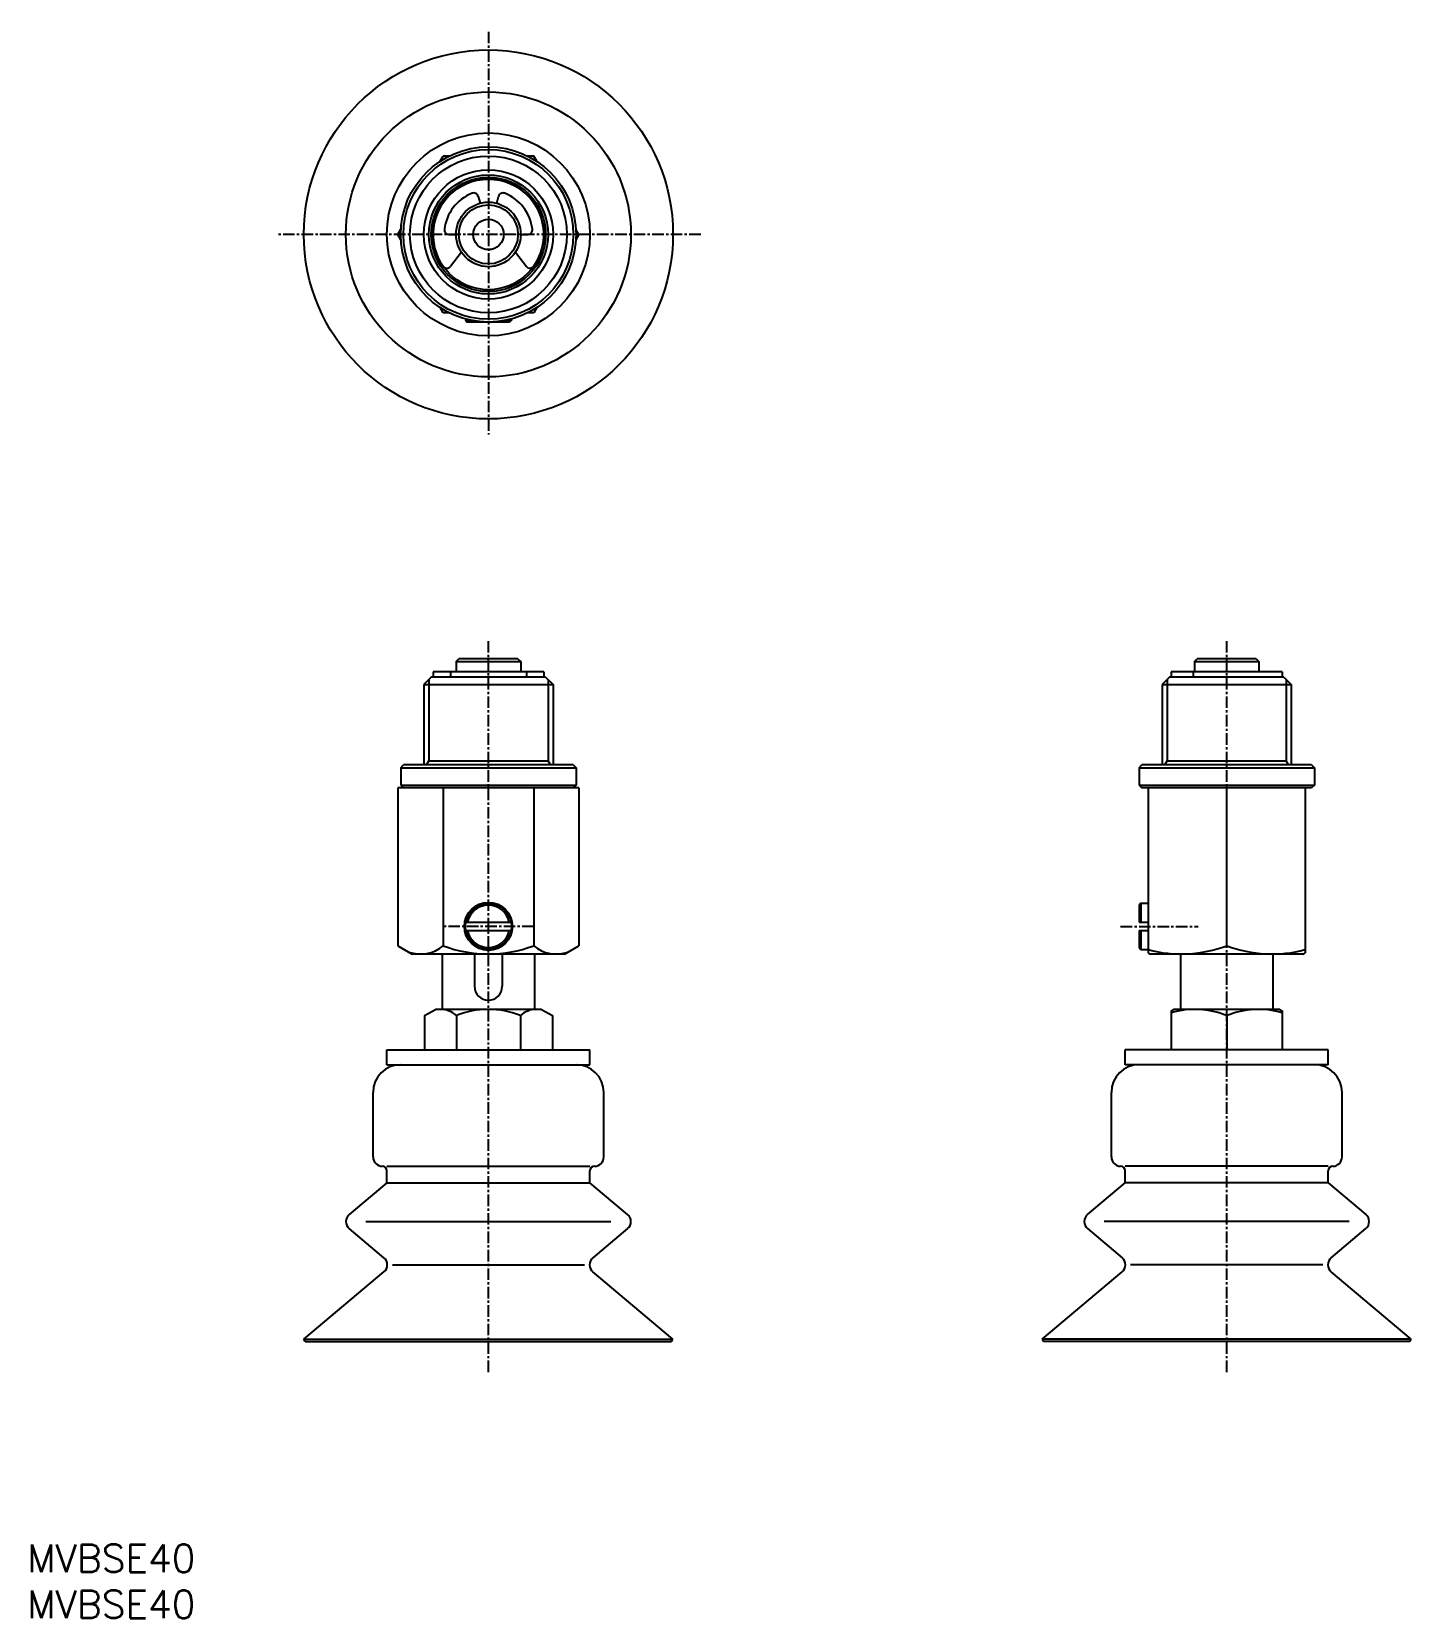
# Model space of a CAD drawing. Extents: x 1 to 150, y 0 to 172.
import ezdxf

# ---------------------------------------------------------------- set-up
doc = ezdxf.new("R2010")
doc.units = 0
doc.linetypes.add('CENTER', pattern=[2, 1.25, -0.25, 0.25, -0.25])
doc.layers.get('0').update_dxf_attribs({"linetype": 'CONTINUOUS'})
doc.layers.add('CENTER', color=1, linetype='CENTER')
doc.styles.get("Standard").update_dxf_attribs({"font": 'txt.shx'})

# ---------------------------------------------------------------- blocks, each defined once
blk = doc.blocks.new('*U6')
at = {"color": 7, "linetype": 'CONTINUOUS'}
blk.add_text('MVBSE40', height=3, dxfattribs=at).set_placement((0, 0))
blk = doc.blocks.new('*U7')
at = {"color": 7, "linetype": 'CONTINUOUS'}
blk.add_text('MVBSE40', height=3, dxfattribs=at).set_placement((0, 5))

msp = doc.modelspace()

# ---------------------------------------------------------------- linework, layer by layer
at = {"color": 7, "linetype": 'CONTINUOUS'}
for p, q in [((44.76011, 157.924237), (45.09252, 158.499993)), ((45.75734, 158.5), (45.09251, 158.5)), ((54.90749, 158.5), (54.24265, 158.5)), ((55.2399, 157.924228), (54.90749, 158.499984)), ((48.89462, 154.125299), (49.09413, 153.380736)), ((50.90587, 153.380718), (51.10538, 154.125295)), ((40.18504, 149.999991), (40.51745, 150.575747)), ((40.51746, 149.424241), (40.18505, 149.999984)), ((45.72917, 150), (46.5, 150)), ((53.5, 150), (54.27083, 150)), ((59.81496, 149.999995), (59.48254, 150.575751)), ((59.81495, 149.999993), (59.48254, 149.424237)), ((47.07408, 148.079307), (45.89124, 146.540399)), ((52.92589, 148.079321), (54.10874, 146.540401)), ((45.09252, 141.499995), (44.76012, 142.075738)), ((45.75734, 141.5), (45.09251, 141.5)), ((54.90749, 141.5), (54.24265, 141.5)), ((55.23989, 142.07576), (54.90747, 141.499991)), ((47.5, 140.834839), (47.5, 140.699997)), ((47.5, 140.699998), (47.69999, 140.500002)), ((47.5, 140.699997), (48.0609, 140.699997)), ((52.3, 140.5), (47.7, 140.5)), ((52.5, 140.699997), (51.93907, 140.699997)), ((52.50001, 140.699985), (52.30001, 140.499977)), ((52.5, 140.834839), (52.5, 140.699997)), ((46.5, 103.700005), (46.5, 102.599998)), ((46.5, 103.700005), (53.5, 103.700005)), ((46.50001, 103.699997), (46.80001, 104)), ((53.2, 104.000008), (46.8, 104.000008)), ((53.2, 104.000015), (53.5, 103.700005)), ((53.5, 103.700005), (53.5, 102.599998)), ((126.49999, 103.700005), (126.79999, 104)), ((126.5, 103.700005), (126.5, 102.599998)), ((126.5, 103.700005), (133.5, 103.700005)), ((133.2, 104.000008), (126.8, 104.000008)), ((133.2, 104.000008), (133.5, 103.700005)), ((133.5, 103.700005), (133.5, 102.599998)), ((43.80001, 102.000008), (43, 101.200005)), ((43.54149, 101.741508), (43.54149, 92.937904)), ((56.2, 102.000008), (43.8, 102.000008)), ((56, 102.599998), (43.99998, 102.599998)), ((43.99998, 102.599998), (43.99998, 102.000008)), ((45.89125, 102.599998), (45.89125, 102.000008)), ((54.10875, 102.599998), (54.10875, 102.000008)), ((56, 102.599998), (56, 102.000008)), ((56.2, 102.000008), (57.00001, 101.200005)), ((56.45851, 101.741508), (56.45851, 92.937904)), ((123.8, 102.000008), (123, 101.200005)), ((123.54149, 101.741508), (123.54149, 92.937904)), ((136.2, 102.000008), (123.8, 102.000008)), ((136, 102.599998), (123.99998, 102.599998)), ((123.99998, 102.599998), (123.99998, 102.000008)), ((126.34999, 102.599998), (126.34999, 102.000008)), ((136, 102.599998), (136, 102.000008)), ((136.19999, 102), (136.99999, 101.199989)), ((136.45851, 101.741508), (136.45851, 92.937904)), ((42.99998, 101.200005), (42.99998, 92.5)), ((43.00002, 101.200005), (57, 101.200005)), ((57, 101.200005), (57, 92.5)), ((122.99998, 101.200005), (122.99998, 92.5)), ((123.00002, 101.200005), (137, 101.200005)), ((137, 101.200005), (137, 92.5)), ((43.28868, 92.499992), (43.54151, 92.937908)), ((43.54149, 92.937912), (56.4585, 92.937912)), ((56.71132, 92.499996), (56.4585, 92.937897)), ((123.28868, 92.500008), (123.5415, 92.937912)), ((123.54149, 92.937904), (136.4585, 92.937904)), ((136.71132, 92.499992), (136.45849, 92.937897)), ((40.49998, 92.200005), (40.49998, 90.300003)), ((40.49998, 92.200005), (59.5, 92.200005)), ((40.49999, 92.200008), (40.79999, 92.500011)), ((59.2, 92.5), (40.8, 92.5)), ((59.20001, 92.500011), (59.50001, 92.200005)), ((59.5, 92.200005), (59.5, 90.300003)), ((120.49998, 92.200005), (120.49998, 90.300003)), ((120.49998, 92.200005), (139.5, 92.200005)), ((120.49999, 92.200005), (120.79998, 92.499996)), ((139.2, 92.5), (120.8, 92.5)), ((139.2, 92.499992), (139.5, 92.199989)), ((139.5, 92.200005), (139.5, 90.300003)), ((59.81496, 90), (40.18504, 90)), ((40.18504, 90), (40.18504, 72.903526)), ((40.49998, 90.300003), (59.5, 90.300003)), ((40.5, 90.299999), (40.79999, 90.000004)), ((45.09251, 90), (45.09251, 72.903526)), ((54.90749, 90), (54.90749, 72.903526)), ((59.5, 90.300011), (59.2, 90.000008)), ((59.81496, 90), (59.81496, 72.903526)), ((120.49998, 90.300003), (139.5, 90.300003)), ((120.5, 90.300003), (120.79999, 90.000008)), ((139.2, 90), (120.8, 90)), ((121.5, 90), (121.5, 72.144341)), ((130, 72.903526), (130, 90)), ((138.5, 90), (138.5, 72.144333)), ((139.49999, 90.299995), (139.2, 90.000004)), ((120.69999, 77.500008), (120.5, 77.300011)), ((120.7, 77.5), (120.7, 75.450005)), ((120.7, 77.5), (121.5, 77.5)), ((120.5, 77.300003), (120.5, 75.450005)), ((47.54083, 75.450012), (52.45917, 75.450012)), ((47.54083, 74.550003), (52.45917, 74.550003)), ((120.5, 75.450005), (121.5, 75.450005)), ((120.5, 74.550003), (120.5, 72.700005)), ((120.5, 74.550003), (121.5, 74.550003)), ((120.7, 74.550003), (120.7, 72.5)), ((40.18503, 72.90353), (41.75, 71.999996)), ((58.24998, 71.999989), (59.81494, 72.903515)), ((120.5, 72.699997), (120.69999, 72.5)), ((120.7, 72.5), (121.5, 72.5)), ((58.25, 72), (41.74998, 72)), ((44.99998, 72), (44.99998, 66)), ((48.5, 72), (48.5, 68.5)), ((51.5, 72), (51.5, 68.5)), ((55, 72), (55, 66)), ((121.50001, 72.144344), (121.75, 72.000011)), ((138.25, 72), (121.74998, 72)), ((124.99998, 72), (124.99998, 66)), ((135, 72), (135, 66)), ((138.24999, 71.999996), (138.49998, 72.144329)), ((43.07179, 65.319759), (44.25, 65.999996)), ((55.75, 66), (44.24998, 66)), ((55.74999, 66), (56.92819, 65.319763)), ((124, 65.855659), (124.25, 66)), ((124, 65.855659), (124, 61.599998)), ((135.75, 66), (124.24998, 66)), ((135.75001, 66.000011), (136.00001, 65.855671)), ((136, 65.855667), (136, 61.599998)), ((43.07179, 65.319763), (43.07179, 61.599998)), ((46.5359, 65.319763), (46.5359, 61.599998)), ((53.4641, 65.319763), (53.4641, 61.599998)), ((56.92821, 65.319763), (56.92821, 61.599998)), ((130, 65.319763), (130, 61.680237)), ((39, 60), (39, 61.599998)), ((39, 61.599998), (61, 61.599998)), ((61, 60), (61, 61.599998)), ((119, 60), (119, 61.599998)), ((141, 61.599998), (119, 61.599998)), ((141, 60), (141, 61.599998)), ((39, 60), (61, 60)), ((141, 60), (119, 60)), ((37.5, 50), (37.5, 57)), ((62.5, 50), (62.5, 57)), ((117.5, 50), (117.5, 57)), ((142.5, 50), (142.5, 57)), ((38.5, 49), (38.5, 49)), ((39, 49), (61, 49)), ((39, 47.1955), (39, 48.5)), ((61, 47.1955), (61, 48.5)), ((141, 49), (119, 49)), ((119, 47.1955), (119, 48.5)), ((141, 47.1955), (141, 48.5)), ((141.5, 49), (141.5, 49)), ((38.99999, 47.19549), (34.91294, 43.76604)), ((39, 47.1955), (61, 47.1955)), ((65.08706, 43.76605), (60.99999, 47.19551)), ((114.91294, 43.76606), (119.00001, 47.19551)), ((141, 47.1955), (119, 47.1955)), ((141, 47.19548), (145.08705, 43.76604)), ((36.7225, 43), (63.27748, 43)), ((143.2775, 43), (116.72252, 43)), ((38.67852, 39.07424), (34.91292, 42.23396)), ((65.08705, 42.23394), (61.32146, 39.07423)), ((114.91294, 42.23394), (118.67853, 39.07423)), ((141.32147, 39.07424), (145.08708, 42.23396)), ((39.59146, 38.3082), (60.40852, 38.3082)), ((140.40854, 38.3082), (119.59148, 38.3082)), ((29.99999, 30.25998), (38.67853, 37.54215)), ((69.99999, 30.26), (61.32146, 37.54215)), ((110.00001, 30.26), (118.67854, 37.54216)), ((150.00001, 30.25998), (141.32146, 37.54215)), ((30.15009, 29.99999), (29.99998, 30.25999)), ((30, 30.25999), (70, 30.25999)), ((30.1501, 30), (69.84988, 30)), ((69.84988, 30), (69.99999, 30.26)), ((150, 30.25999), (110, 30.25999)), ((110.00001, 30.26), (110.15012, 30)), ((149.8499, 30), (110.15012, 30)), ((149.8499, 29.99999), (150.00001, 30.25998))]:
    msp.add_line(p, q, dxfattribs=at)
for centre, radius in [((50, 150), 20), ((50, 150), 15.444275), ((50, 150), 11), ((49.99998, 150), 9.500004), ((49.99998, 150), 9.200004), ((50, 150), 8.5), ((49.99998, 150), 7.000004), ((50, 150), 6.458504), ((50, 150), 6.199996), ((49.99998, 150), 6.000004), ((50, 150), 3.5), ((50, 150), 3.199997), ((50, 150), 1.65), ((50, 75), 2.6), ((50, 75), 2.5)]:
    msp.add_circle(centre, radius, dxfattribs=at)
for centre, radius, start, end in [((50, 150), 6, 324.99715, 215.00285), ((50, 150), 4.8, 111.6774, 173.32259), ((48.41167, 153.995895), 0.5, 14.999975, 111.6774), ((51.58833, 153.995895), 0.5, 68.322601, 164.99997), ((50, 150), 4.8, 6.6774053, 68.322594), ((45.72917, 150.5), 0.5, 173.32259, 270), ((54.27083, 150.5), 0.5, 270, 6.6774089), ((45.49483, 146.845093), 0.5, 215.00287, 322.45341), ((54.50517, 146.845093), 0.5, 217.54659, 324.99715), ((50, 75), 2.3, 11.282843, 168.71716), ((50, 75), 2.3, 191.28284, 348.71716), ((42.63878, 75.783615), 3.783614, 250.42989, 310.42988), ((50, 85.779167), 13.779165, 249.13593, 290.86407), ((57.36122, 75.783615), 3.783614, 229.57012, 289.57009), ((125.09251, 85.779152), 13.779153, 254.8871, 290.86407), ((134.90749, 85.779152), 13.779153, 249.13593, 285.1129), ((50, 68.5), 1.5, 180, 0), ((44.80385, 63.454765), 2.545235, 47.116689, 90), ((50, 56.83942), 9.160586, 67.780688, 112.21931), ((55.19615, 63.454765), 2.545235, 90, 132.88331), ((126.5359, 56.83942), 9.160579, 67.78068, 106.07096), ((133.4641, 56.83942), 9.160579, 73.929055, 112.21932), ((40.5, 57), 3, 90, 180), ((59.5, 57), 3, 0, 90), ((120.5, 57), 3, 90, 180), ((139.5, 57), 3, 0, 90), ((38.5, 50), 1, 180, 270), ((61.5, 50), 1, 270, 0), ((118.5, 50), 1, 180, 270), ((141.5, 50), 1, 270, 0), ((38.5, 48.5), 0.5, 0, 90), ((61.5, 48.5), 0.5, 90, 180), ((118.5, 48.5), 0.5, 0, 90), ((141.5, 48.5), 0.5, 90, 180), ((35.55573, 43), 1, 130.00001, 229.99999), ((64.44427, 43), 1, 310.00001, 49.999992), ((115.55573, 43), 1, 130.00001, 229.99999), ((144.44427, 43), 1, 310.00001, 49.999992), ((38.03574, 38.3082), 1, 310.00001, 49.999992), ((61.96425, 38.3082), 1, 130.00001, 229.99999), ((118.03575, 38.3082), 1, 310.00001, 49.999992), ((141.96426, 38.3082), 1, 130.00001, 229.99999)]:
    msp.add_arc(centre, radius, start, end, dxfattribs=at)
at = {"layer": 'CENTER', "color": 1, "linetype": 'CENTER'}
for p, q in [((50, 171.971533), (50, 128.32987)), ((73.00006, 150), (27.12782, 150)), ((50, 26.67639), (50, 106.05426)), ((130, 26.67639), (130, 106.05426)), ((54.90749, 75), (45.09251, 75)), ((118.5, 75), (126.90025, 75))]:
    msp.add_line(p, q, dxfattribs=at)

# ---------------------------------------------------------------- block references
at = {"color": 7, "linetype": 'CONTINUOUS'}
for name in ['*U7', '*U6']:
    msp.add_blockref(name, (0, 0), dxfattribs=at)

doc.saveas('drawing.dxf')
